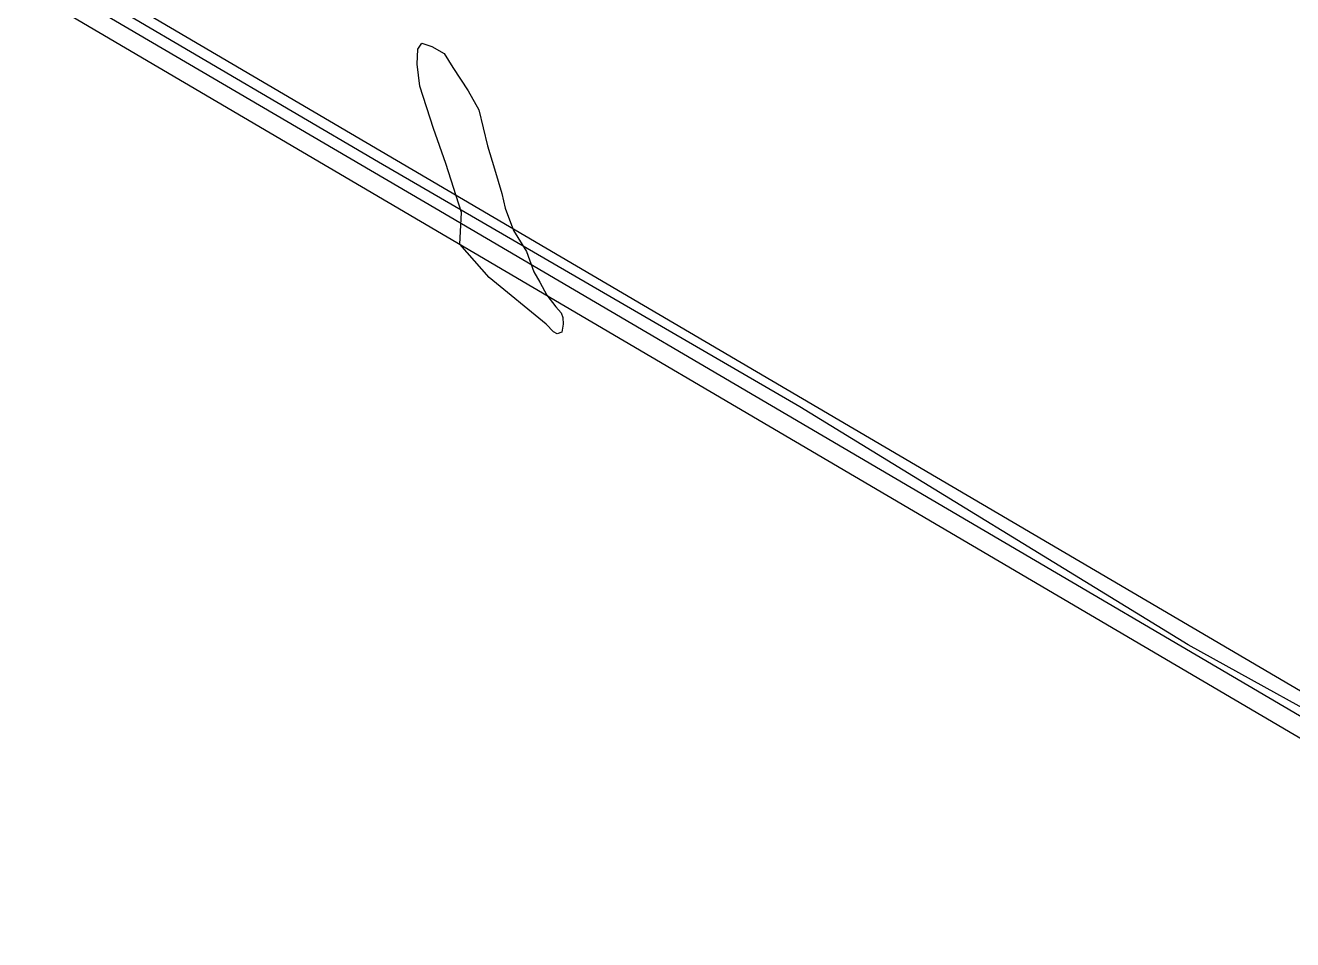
# Model space of a CAD drawing. Header units: inches. Extents: x 653559 to 669309, y 7245317 to 7256454.
# Drawn here: x 655783.3 to 656188, y 7251813.7 to 7252105.8 of the extents above; entities that cross this region are included whole.
import ezdxf

# ---------------------------------------------------------------- set-up
doc = ezdxf.new("R2010")
doc.units = ezdxf.units.IN
doc.header["$MEASUREMENT"] = 0
for name, color, linetype in [('Agricola', 3, 'Continuous'), ('Alambrados', 7, 'Continuous'), ('Caminos', 1, 'Continuous'), ('Perimetral', 190, 'Continuous'), ('Zona Baja', 130, 'Continuous')]:
    doc.layers.add(name, color=color, linetype=linetype)

msp = doc.modelspace()

# ---------------------------------------------------------------- linework, layer by layer
at = {"layer": 'Agricola', "transparency": 33554613}
msp.add_lwpolyline([(655691.97, 7252506.05), (655501.74, 7252297.31), (655709.69, 7252175.6), (656213.72, 7251879.6)], dxfattribs=at)
at = {"layer": 'Alambrados', "transparency": 33554613}
msp.add_lwpolyline([(658197.62, 7250851.89), (658036.1, 7250957.54), (656729.69, 7251258.63), (656728.69, 7251255.87), (656710.53, 7251259.05), (656709.7, 7251251.56), (656567.97, 7251281.72), (656624.36, 7251406.77), (656626.08, 7251412), (656251.46, 7251678.37), (656216.35, 7251865.4), (656208.51, 7251874.5), (655913.99, 7252047.35), (655496, 7252292.2), (655460.13, 7252313.57), (655330.7, 7252242.24), (655253.04, 7252360.91), (655243.72, 7252356.04)], dxfattribs=at)
at = {"layer": 'Caminos', "transparency": 33554613}
msp.add_lwpolyline([(656214.3, 7251874.88), (656154.61, 7251907.9), (656030.58, 7251983.88), (655896.09, 7252062.12), (655702.94, 7252175.5), (655518.26, 7252283.45)], dxfattribs=at)
at = {"layer": 'Perimetral', "color": 200}
msp.add_polyline3d([(655317.68, 7252242.76, 0), (655448.85, 7252314.03, 0), (656207.3, 7251868.19, 0), (656241.77, 7251679.14, 0), (656617.64, 7251411.73, 0), (656559.59, 7251282.26, 0), (656709.21, 7251249.56, 0), (656710.64, 7251255.42, 0), (656720.04, 7251257.88, 0), (658025.5, 7250955.07, 0), (658183.79, 7250848.98, 0), (658451.16, 7251105.25, 0), (658532.89, 7251129.58, 0), (658535.97, 7251224.36, 0), (658263.96, 7251295.45, 0), (658243.79, 7251321.88, 0), (658413.59, 7251493.8, 0), (658448.39, 7251649.26, 0), (658482.74, 7251745.38, 0), (658437.11, 7251859.56, 0), (658477.9, 7251938.79, 0), (660557.6, 7251427.31, 0)], dxfattribs=at)
at = {"layer": 'Zona Baja', "transparency": 33554613}
msp.add_lwpolyline([(655949.62, 7252010.36), (655931.43, 7252025.24), (655922.06, 7252035.86), (655922.5, 7252045.97), (655917.54, 7252061.62), (655913.57, 7252072.86), (655909.21, 7252086.36), (655908.36, 7252093.34), (655908.57, 7252098.21), (655909.84, 7252100.12), (655913.02, 7252099.06), (655917.04, 7252096.73), (655919.79, 7252092.28), (655924.66, 7252084.88), (655928.05, 7252078.74), (655930.8, 7252067.31), (655933.13, 7252059.9), (655935.46, 7252052.07), (655936.51, 7252047.41), (655939.19, 7252040.21), (655943.35, 7252033.53), (655945.62, 7252027.09), (655947.52, 7252023.7), (655949.78, 7252019.57), (655952.68, 7252015.85), (655954.35, 7252013.94), (655954.9, 7252012.43), (655954.98, 7252010.29), (655954.58, 7252007.75), (655953.08, 7252007.19), (655951.89, 7252007.91)], close=True, dxfattribs=at)

doc.saveas('drawing.dxf')
